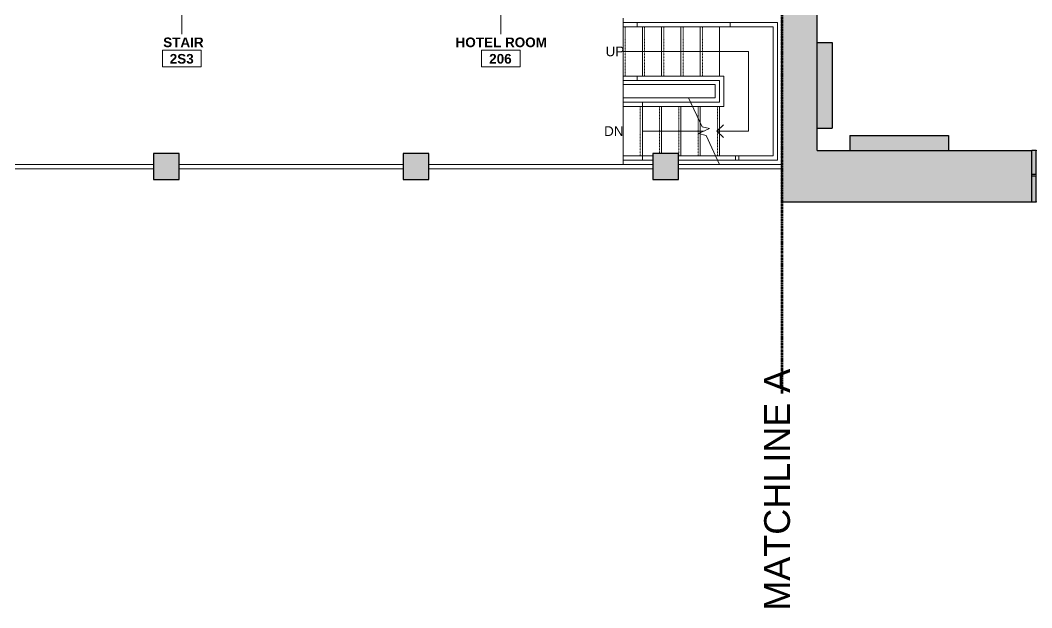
# Model space of a CAD drawing. Header units: inches. Extents: x -1176 to 1507, y -2587 to 978.
# Drawn here: x -353.1 to 118.2, y -190.2 to 83.5 of the extents above; entities that cross this region are included whole.
import ezdxf

# ---------------------------------------------------------------- set-up
doc = ezdxf.new("R2010")
doc.units = ezdxf.units.IN
doc.header["$MEASUREMENT"] = 0
doc.linetypes.add('Dash', pattern=[0.25, 0.125, -0.125])
doc.linetypes.add('Overhead 1_16_', pattern=[0.101562, 0.0625, -0.039062])
for name, color, linetype, lineweight in [('A-ANNO-MATC', 214, 'Dash', 140), ('A-AREA-IDEN', 2, 'Continuous', 9), ('A-COLS', 52, 'Continuous', 18), ('A-FLOR', 192, 'Continuous', 18), ('A-FLOR-HRAL', 11, 'Continuous', 18), ('A-GLAZ', 151, 'Continuous', 18), ('A-WALL', 113, 'Continuous', 18), ('A-WALL-PATT', 111, 'Continuous', 18), ('G-ANNO-TEXT', 231, 'Continuous', 9), ('S-STRS', 31, 'Continuous', 18), ('S-STRS-ANNO', 31, 'Continuous', 9), ('S-STRS-IDEN', 31, 'Continuous', 9), ('S-STRS-MBND', 31, 'Continuous', 18)]:
    doc.layers.add(name, color=color, linetype=linetype, lineweight=lineweight)
doc.styles.add('Swis721 Lt BT', font='swissl.ttf', dxfattribs={"height": 4.5})
doc.styles.add('Swis721 Lt BT_2', font='swissl.ttf', dxfattribs={"height": 12})
doc.styles.add('Swis721 Lt BT_B', font='', dxfattribs={"height": 4.5})
doc.styles.get('Swis721 Lt BT_B').set_extended_font_data('Swis721 Lt BT', bold=True)

# ---------------------------------------------------------------- blocks, each defined once
blk = doc.blocks.new('Chapel Windows - Chapel Windows-V12-2nd Floor Construction')
at = {"layer": 'A-GLAZ'}
h = blk.add_hatch(color=250, dxfattribs=at)
h.paths.add_polyline_path([(-12, 12), (-14, 12), (-14, 0), (-12, 0)], flags=0)
h.paths.add_polyline_path([(-30, 12), (-32, 12), (-32, 0), (-30, 0)], flags=0)
h.paths.add_polyline_path([(32, 12), (30, 12), (30, 0), (32, 0)], flags=0)
h.paths.add_polyline_path([(10, 12), (10, 0), (12, 0), (12, 12)], flags=0)
h.paths.add_polyline_path([(-30, -1), (-32, -1), (-32, -12), (-30, -12)], flags=0)
h.paths.add_polyline_path([(-12, -1), (-14, -1), (-14, -12), (-12, -12)], flags=0)
h.paths.add_polyline_path([(12, -1), (10, -1), (10, -12), (12, -12)], flags=0)
h.paths.add_polyline_path([(30, -1), (30, -12), (32, -12), (32, -1)], flags=0)
at = {"layer": 'A-GLAZ', "color": 8, "lineweight": 30}
for p, q in [((-30, 12), (-32, 12)), ((-30, 0), (-30, 12)), ((-12, 12), (-14, 12)), ((-14, 12), (-14, 0)), ((-12, 0), (-12, 12)), ((12, 12), (10, 12)), ((10, 12), (10, 0)), ((12, 0), (12, 12)), ((32, 12), (30, 12)), ((30, 12), (30, 0)), ((-32, 0), (-30, 0)), ((-14, 0), (-12, 0)), ((10, 0), (12, 0)), ((30, 0), (32, 0)), ((-30, -1), (-32, -1)), ((-30, -12), (-30, -1)), ((-12, -1), (-14, -1)), ((-14, -1), (-14, -12)), ((-12, -12), (-12, -1)), ((12, -1), (10, -1)), ((10, -1), (10, -12)), ((12, -12), (12, -1)), ((32, -1), (30, -1)), ((30, -1), (30, -12)), ((-32, -12), (-30, -12)), ((-14, -12), (-12, -12)), ((10, -12), (12, -12)), ((30, -12), (32, -12))]:
    blk.add_line(p, q, dxfattribs=at)
at = {"layer": 'A-GLAZ'}
for p, q in [((-30, 12), (-14, 12)), ((-12, 12), (10, 12)), ((12, 12), (30, 12)), ((-30, 0), (-30, -1)), ((-14, -1), (-14, 0)), ((-12, 0), (-12, -1)), ((10, -1), (10, 0)), ((12, 0), (12, -1)), ((30, -1), (30, 0)), ((-14, -12), (-30, -12)), ((10, -12), (-12, -12)), ((30, -12), (12, -12))]:
    blk.add_line(p, q, dxfattribs=at)
blk = doc.blocks.new('Top Rail Type - Top Rail_Internal_-6920474-2nd Floor Construction')
at = {"layer": 'A-FLOR-HRAL', "lineweight": 9}
for p, q in [((-395.34, 16.3), (-291.02, 16.3)), ((-291.02, 14.3), (-395.34, 14.3)), ((-279.02, 16.3), (-174.7, 16.3)), ((-174.7, 14.3), (-279.02, 14.3)), ((-162.7, 16.3), (-58.38, 16.3)), ((-58.38, 14.3), (-162.7, 14.3)), ((-46.38, 16.3), (1.72, 16.3)), ((1.72, 14.3), (-46.38, 14.3))]:
    blk.add_line(p, q, dxfattribs=at)
blk = doc.blocks.new('Top Rail Type - Top Rail_Internal_-V14-2nd Floor Construction')
at = {"layer": 'A-FLOR-HRAL', "lineweight": 9}
for p, q in [((-291.02, 16.3), (-395.34, 16.3)), ((-291.02, 14.3), (-395.34, 14.3)), ((-174.7, 16.3), (-279.02, 16.3)), ((-174.7, 14.3), (-279.02, 14.3)), ((-58.38, 16.3), (-162.7, 16.3)), ((-58.38, 14.3), (-162.7, 14.3)), ((1.72, 16.3), (-46.38, 16.3)), ((1.72, 14.3), (-46.38, 14.3))]:
    blk.add_line(p, q, dxfattribs=at)
blk = doc.blocks.new('Top Rail Type - Top Rail_Internal_-7092827-2nd Floor Construction')
at = {"layer": 'A-FLOR-HRAL', "lineweight": 9}
for p, q in [((-72.22, 43.32), (-72.22, 45.32)), ((-72.22, 45.32), (-63.22, 45.32)), ((-63.22, 43.32), (-72.22, 43.32)), ((-63.22, 45.32), (-40.74, 45.32)), ((-63.22, 45.32), (-63.22, 43.32)), ((-39.81, 43.32), (-63.22, 43.32))]:
    blk.add_line(p, q, dxfattribs=at)
blk = doc.blocks.new('Top Rail Type - Top Rail_Internal_-V35-2nd Floor Construction')
at = {"layer": 'A-FLOR-HRAL', "lineweight": 9}
for p, q in [((-72.22, 43.32), (-72.22, 45.32)), ((-63.22, 45.32), (-72.22, 45.32)), ((-63.22, 43.32), (-72.22, 43.32)), ((-40.74, 45.32), (-63.22, 45.32)), ((-39.81, 43.32), (-63.22, 43.32))]:
    blk.add_line(p, q, dxfattribs=at)
blk = doc.blocks.new('Top Rail Type - Top Rail_Internal_-7092845-2nd Floor Construction')
at = {"layer": 'A-FLOR-HRAL', "lineweight": 9}
for p, q in [((-72.22, 18.32), (-72.22, 20.32)), ((-72.22, 20.32), (-63.22, 20.32)), ((-63.22, 20.32), (-58.38, 20.32)), ((-63.22, 20.32), (-63.22, 18.32)), ((-46.38, 20.32), (-29.08, 20.32)), ((-63.22, 18.32), (-72.22, 18.32)), ((-58.38, 18.32), (-63.22, 18.32)), ((-28.15, 18.32), (-46.38, 18.32))]:
    blk.add_line(p, q, dxfattribs=at)
blk = doc.blocks.new('Top Rail Type - Top Rail_Internal_-V36-2nd Floor Construction')
at = {"layer": 'A-FLOR-HRAL', "lineweight": 9}
for p, q in [((-72.22, 18.32), (-72.22, 20.32)), ((-63.22, 20.32), (-72.22, 20.32)), ((-58.38, 20.32), (-63.22, 20.32)), ((-29.08, 20.32), (-46.38, 20.32)), ((-63.22, 18.32), (-72.22, 18.32)), ((-58.38, 18.32), (-63.22, 18.32)), ((-28.15, 18.32), (-46.38, 18.32))]:
    blk.add_line(p, q, dxfattribs=at)
blk = doc.blocks.new('Top Rail Type - Top Rail_Internal_-7093530-2nd Floor Construction')
at = {"layer": 'A-FLOR-HRAL', "lineweight": 9}
for p, q in [((-72.22, 55.47), (-72.22, 57.47)), ((-72.22, 57.47), (-65.67, 57.47)), ((-65.67, 57.47), (-65.67, 55.47)), ((-65.67, 55.47), (-72.22, 55.47))]:
    blk.add_line(p, q, dxfattribs=at)
blk = doc.blocks.new('Top Rail Type - Top Rail_Internal_-V37-2nd Floor Construction')
at = {"layer": 'A-FLOR-HRAL', "lineweight": 9}
for p, q in [((-72.22, 57.47), (-72.22, 55.47)), ((-72.22, 57.47), (-36.22, 57.47)), ((-36.22, 57.47), (-25.22, 57.47)), ((-25.22, 57.47), (-25.22, 48.32)), ((-72.22, 55.47), (-36.22, 55.47)), ((-36.22, 55.47), (-27.22, 55.47)), ((-27.22, 55.47), (-27.22, 48.32)), ((-27.22, 48.32), (-27.22, 45.32)), ((-25.22, 48.32), (-25.22, 43.32)), ((-40.74, 45.32), (-39.81, 43.32)), ((-30.22, 45.32), (-40.74, 45.32)), ((-30.22, 43.32), (-39.81, 43.32)), ((-27.22, 45.32), (-30.22, 45.32)), ((-25.22, 43.32), (-30.22, 43.32))]:
    blk.add_line(p, q, dxfattribs=at)
blk = doc.blocks.new('Top Rail Type - Top Rail_Internal_-7093548-2nd Floor Construction')
at = {"layer": 'A-FLOR-HRAL', "lineweight": 9}
for p, q in [((-72.22, 80.47), (-72.22, 82.47)), ((-72.22, 82.47), (-65.67, 82.47)), ((-65.67, 80.47), (-72.22, 80.47)), ((-65.67, 82.47), (-65.67, 80.47)), ((-22.28, 82.47), (-0.22, 82.47)), ((-22.28, 82.47), (-22.28, 80.47)), ((-2.22, 80.47), (-22.28, 80.47)), ((-2.22, 20.32), (-2.22, 80.47)), ((-0.22, 82.47), (-0.22, 18.32)), ((-19.86, 20.32), (-18.22, 20.32)), ((-19.86, 18.32), (-19.86, 20.32)), ((-18.22, 20.32), (-2.22, 20.32)), ((-18.22, 20.32), (-18.22, 18.32)), ((-18.22, 18.32), (-19.86, 18.32)), ((-0.22, 18.32), (-18.22, 18.32))]:
    blk.add_line(p, q, dxfattribs=at)
blk = doc.blocks.new('Top Rail Type - Top Rail_Internal_-V38-2nd Floor Construction')
at = {"layer": 'A-FLOR-HRAL', "lineweight": 9}
for p, q in [((-72.22, 82.47), (-72.22, 80.47)), ((-72.22, 82.47), (-36.22, 82.47)), ((-72.22, 80.47), (-36.22, 80.47)), ((-36.22, 82.47), (-0.22, 82.47)), ((-36.22, 80.47), (-2.22, 80.47)), ((-2.22, 80.47), (-2.22, 20.32)), ((-0.22, 82.47), (-0.22, 18.32)), ((-29.08, 20.32), (-28.15, 18.32)), ((-18.22, 20.32), (-29.08, 20.32)), ((-2.22, 20.32), (-18.22, 20.32)), ((-18.22, 18.32), (-28.15, 18.32)), ((-0.22, 18.32), (-18.22, 18.32))]:
    blk.add_line(p, q, dxfattribs=at)
blk = doc.blocks.new('Room Tag - Room Name and Number-3379422-2nd Floor Construction')
at = {"layer": 'A-AREA-IDEN'}
for p, q in [((-0.1881, -0.1636), (-0.1881, -0.0018)), ((-0.1881, -0.0018), (0.1869, -0.0018)), ((0.1869, -0.0018), (-0.1881, -0.0018)), ((-0.1881, -0.0018), (-0.1881, -0.1636)), ((0.1869, -0.0018), (0.1869, -0.1636)), ((0.1869, -0.1636), (0.1869, -0.0018)), ((0.1869, -0.1636), (-0.1881, -0.1636)), ((-0.1881, -0.1636), (0.1869, -0.1636))]:
    blk.add_line(p, q, dxfattribs=at)

msp = doc.modelspace()

# ---------------------------------------------------------------- hatches: boundary and pattern name
at = {"layer": 'A-COLS'}
for points in [[(-289.77, 9.32), (-279.02, 9.32), (-279.02, 21.32), (-291.02, 21.32), (-291.02, 9.32)], [(-174.7, 9.32), (-162.7, 9.32), (-162.7, 21.32), (-174.7, 21.32)], [(-47.37, 9.32), (-46.38, 9.32), (-46.38, 21.32), (-58.38, 21.32), (-58.38, 9.32)]]:
    msp.add_hatch(color=250, dxfattribs=at).paths.add_polyline_path(points, flags=0)
at = {"layer": 'A-WALL-PATT'}
h = msp.add_hatch(color=250, dxfattribs=at)
h.paths.add_polyline_path([(1.72, -1.17), (18.22, -1.17), (18.22, 501.68), (1.72, 501.68), (1.72, 52.48)], flags=0)
h.paths.add_polyline_path([(1.72, 535.68), (18.22, 535.68), (18.22, 811.82), (1.72, 811.82), (1.72, 542.29)], flags=0)
for points in [[(25.22, 33.17), (25.22, 73.17), (18.22, 73.17), (18.22, 33.17)], [(79.44, 22.83), (79.44, 29.83), (33.44, 29.83), (33.44, 22.83), (56.52, 22.83)]]:
    msp.add_hatch(color=250, dxfattribs=at).paths.add_polyline_path(points, flags=0)
h = msp.add_hatch(color=250, dxfattribs=at)
h.paths.add_polyline_path([(464.28, -1.17), (464.28, 22.83), (364.28, 22.83), (364.28, -1.17), (402.81, -1.17)], flags=0)
h.paths.add_polyline_path([(300.28, -1.17), (300.28, 22.83), (182.22, 22.83), (182.22, -1.17), (264.29, -1.17)], flags=0)
h.paths.add_polyline_path([(118.22, -1.17), (118.22, 22.83), (18.22, 22.83), (18.22, -1.17), (56.52, -1.17)], flags=0)

# ---------------------------------------------------------------- linework, layer by layer
at = {"layer": 'A-ANNO-MATC'}
msp.add_line((1.72, 857.52), (1.72, -90.48), dxfattribs=at)
at = {"layer": 'A-AREA-IDEN'}
for p, q in [((-277.75, 113.38), (-277.75, 77.04)), ((-129.13, 114.41), (-129.13, 77.04))]:
    msp.add_line(p, q, dxfattribs=at)
at = {"layer": 'A-COLS', "color": 8, "lineweight": 30}
for p, q in [((-279.02, 21.32), (-291.02, 21.32)), ((-291.02, 21.32), (-291.02, 9.32)), ((-279.02, 9.32), (-279.02, 21.32)), ((-162.7, 21.32), (-174.7, 21.32)), ((-174.7, 21.32), (-174.7, 9.32)), ((-162.7, 9.32), (-162.7, 21.32)), ((-46.38, 21.32), (-58.38, 21.32)), ((-58.38, 21.32), (-58.38, 9.32)), ((-46.38, 9.32), (-46.38, 21.32)), ((-291.02, 9.32), (-279.02, 9.32)), ((-174.7, 9.32), (-162.7, 9.32)), ((-58.38, 9.32), (-46.38, 9.32))]:
    msp.add_line(p, q, dxfattribs=at)
at = {"layer": 'A-FLOR'}
for p, q in [((-72.22, 47.32), (-72.22, 53.47)), ((-72.22, 20.32), (-72.22, 43.32)), ((-58.38, 16.32), (-69.51, 16.32)), ((-27.22, 16.32), (-46.38, 16.32))]:
    msp.add_line(p, q, dxfattribs=at)
at = {"layer": 'A-WALL', "color": 8, "lineweight": 30}
for p, q in [((18.22, 22.83), (18.22, 501.68)), ((1.72, -1.17), (1.72, 84.47)), ((18.22, 73.17), (25.22, 73.17)), ((25.22, 73.17), (25.22, 33.17)), ((18.22, 33.17), (25.22, 33.17)), ((33.44, 29.83), (79.44, 29.83)), ((33.44, 29.83), (33.44, 22.83)), ((79.44, 29.83), (79.44, 22.83)), ((18.22, 22.83), (118.22, 22.83)), ((118.22, -1.17), (118.22, 22.83)), ((1.72, -1.17), (118.22, -1.17))]:
    msp.add_line(p, q, dxfattribs=at)
at = {"layer": 'S-STRS', "lineweight": 9}
for p, q in [((-72.22, 84.47), (-72.22, 82.47)), ((-72.22, 80.47), (-72.22, 57.47)), ((-63.22, 80.47), (-63.22, 57.47)), ((-54.22, 80.47), (-54.22, 57.47)), ((-45.22, 80.47), (-45.22, 57.47)), ((-36.22, 80.47), (-36.22, 57.47)), ((-27.22, 80.47), (-27.22, 57.47)), ((-72.22, 55.47), (-72.22, 53.47)), ((-72.22, 53.47), (-29.22, 53.47)), ((-29.22, 53.47), (-29.22, 47.32)), ((-72.22, 47.32), (-72.22, 45.32)), ((-41.67, 47.32), (-72.22, 47.32)), ((-29.22, 47.32), (-41.67, 47.32)), ((-63.22, 20.32), (-63.22, 43.32)), ((-54.22, 21.32), (-54.22, 43.32)), ((-45.22, 20.32), (-45.22, 43.32)), ((-36.22, 35.62), (-36.22, 43.32)), ((-27.22, 20.32), (-27.22, 43.32)), ((-36.22, 31), (-36.22, 35.62)), ((-36.22, 30.45), (-36.22, 31)), ((-36.22, 20.32), (-36.22, 30.45)), ((-72.22, 18.32), (-72.22, 16.32)), ((-69.51, 16.32), (-72.22, 16.32)), ((-19.4, 16.32), (-27.22, 16.32)), ((-19.4, 16.32), (1.72, 16.32))]:
    msp.add_line(p, q, dxfattribs=at)
at = {"layer": 'S-STRS', "linetype": 'Overhead 1_16_', "lineweight": 9}
for p, q in [((-71.22, 80.47), (-71.22, 57.47)), ((-62.22, 80.47), (-62.22, 57.47)), ((-53.22, 80.47), (-53.22, 57.47)), ((-44.22, 80.47), (-44.22, 57.47)), ((-35.22, 80.47), (-35.22, 57.47)), ((-64.22, 20.32), (-64.22, 43.32)), ((-55.22, 21.32), (-55.22, 43.32)), ((-46.22, 20.32), (-46.22, 43.32)), ((-37.22, 37.77), (-37.22, 43.32)), ((-28.22, 20.32), (-28.22, 43.32)), ((-37.22, 20.32), (-37.22, 37.77))]:
    msp.add_line(p, q, dxfattribs=at)
at = {"layer": 'S-STRS-ANNO'}
for p, q in [((-72.22, 68.97), (-63.22, 68.97)), ((-63.22, 68.97), (-54.22, 68.97)), ((-54.22, 68.97), (-45.22, 68.97)), ((-45.22, 68.97), (-36.22, 68.97)), ((-36.22, 68.97), (-27.22, 68.97)), ((-27.22, 68.97), (-13.72, 68.97)), ((-13.72, 68.97), (-13.72, 31.82)), ((-28.45, 31.82), (-25.45, 34.82)), ((-54.22, 31.82), (-63.22, 31.82)), ((-45.22, 31.82), (-54.22, 31.82)), ((-36.22, 31.82), (-45.22, 31.82)), ((-34.45, 31.82), (-36.22, 31.82)), ((-27.22, 31.82), (-28.45, 31.82)), ((-28.45, 31.82), (-25.45, 28.82)), ((-13.72, 31.82), (-27.22, 31.82))]:
    msp.add_line(p, q, dxfattribs=at)
at = {"layer": 'S-STRS-MBND', "lineweight": 9}
for p, q in [((-41.67, 47.32), (-35.4, 33.86)), ((-31.9, 33.01), (-37, 30.64)), ((-35.4, 33.86), (-31.9, 33.01)), ((-37, 30.64), (-33.5, 29.78)), ((-33.5, 29.78), (-27.22, 16.32))]:
    msp.add_line(p, q, dxfattribs=at)

# ---------------------------------------------------------------- block references
at = {"layer": 'A-AREA-IDEN', "xscale": 47.99999999999997, "yscale": 47.99999999999997, "zscale": 47.99999999999997}
for p in [(-277.73, 69.56), (-129.14, 69.56)]:
    msp.add_blockref('Room Tag - Room Name and Number-3379422-2nd Floor Construction', p, dxfattribs=at)
at = {"layer": 'A-FLOR-HRAL', "lineweight": 9}
for name in ['Top Rail Type - Top Rail_Internal_-7093548-2nd Floor Construction', 'Top Rail Type - Top Rail_Internal_-V38-2nd Floor Construction', 'Top Rail Type - Top Rail_Internal_-7093530-2nd Floor Construction', 'Top Rail Type - Top Rail_Internal_-V37-2nd Floor Construction', 'Top Rail Type - Top Rail_Internal_-7092827-2nd Floor Construction', 'Top Rail Type - Top Rail_Internal_-V35-2nd Floor Construction', 'Top Rail Type - Top Rail_Internal_-7092845-2nd Floor Construction', 'Top Rail Type - Top Rail_Internal_-V36-2nd Floor Construction', 'Top Rail Type - Top Rail_Internal_-6920474-2nd Floor Construction', 'Top Rail Type - Top Rail_Internal_-V14-2nd Floor Construction']:
    msp.add_blockref(name, (0, 0), dxfattribs=at)
at = {"layer": 'A-GLAZ', "rotation": 180}
msp.add_blockref('Chapel Windows - Chapel Windows-V12-2nd Floor Construction', (150.22, 10.83), dxfattribs=at)

# ---------------------------------------------------------------- texts
at = {"layer": 'A-AREA-IDEN', "char_height": 4.5, "attachment_point": 1, "style": 'Swis721 Lt BT_B'}
for s, insert, width in [('STAIR', (-286.47, 75.42), 21.0585), ('HOTEL ROOM', (-150.26, 75.42), 51.0555), ('2S3', (-283.43, 67.76), 13.332), ('206', (-134.59, 67.76), 12.726)]:
    msp.add_mtext(s, dxfattribs=dict(at, insert=insert, width=width))
at = {"layer": 'G-ANNO-TEXT', "color": 7, "insert": (-6.47, -191.57), "char_height": 12, "width": 127.1085, "attachment_point": 1, "rotation": 90, "style": 'Swis721 Lt BT_2'}
msp.add_mtext('MATCHLINE A', dxfattribs=at)
at = {"layer": 'S-STRS-IDEN', "char_height": 4.5, "attachment_point": 1, "line_spacing_factor": 1.005062, "style": 'Swis721 Lt BT'}
for s, insert, width in [('UP', (-80.36, 71.21), 9.7692), ('DN', (-81.04, 34.06), 10.5833)]:
    msp.add_mtext(s, dxfattribs=dict(at, insert=insert, width=width))

doc.saveas('drawing.dxf')
